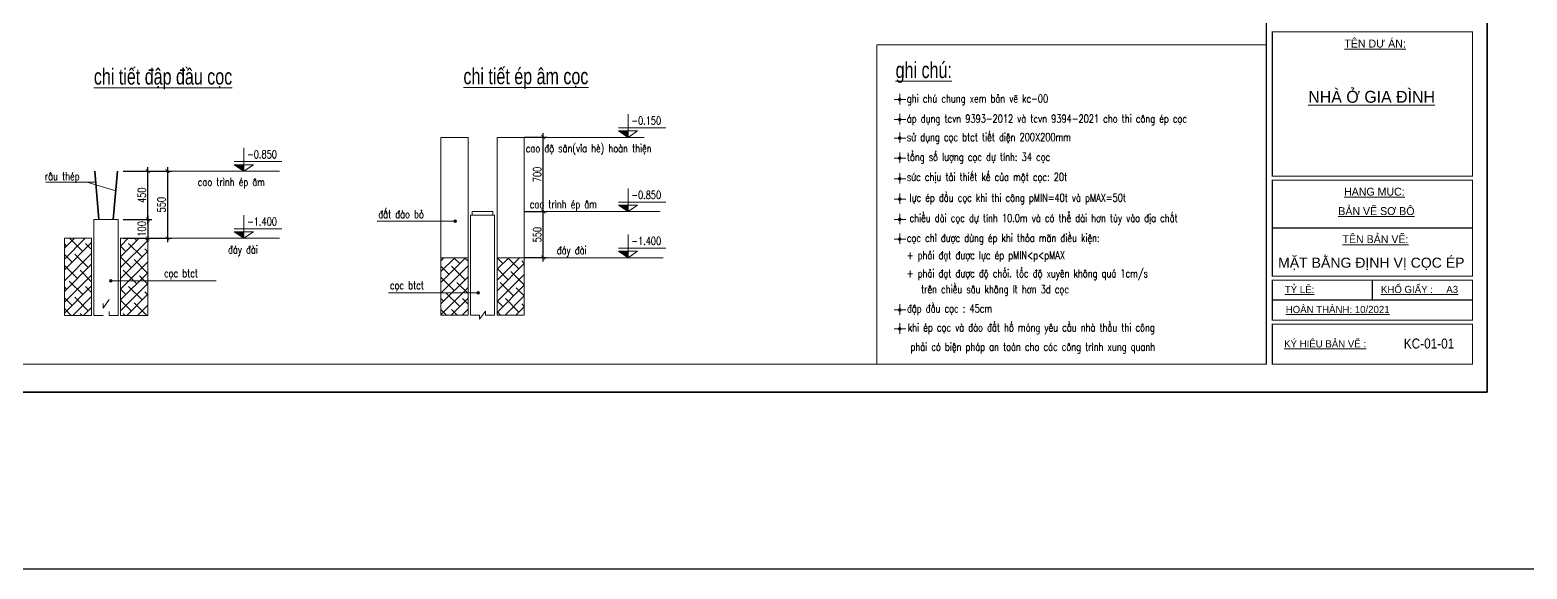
# Model space of a CAD drawing. Extents: x -2098986 to 943, y -1296280 to 73591.
# Drawn here: x -1843625 to -1821179, y -1074994 to -1066913 of the extents above; entities that cross this region are included whole.
import ezdxf
from ezdxf.enums import TextEntityAlignment as Align

# ---------------------------------------------------------------- set-up
doc = ezdxf.new("R2010")
doc.units = 0
doc.header["$LTSCALE"] = 150
doc.header["$PDMODE"] = 35
doc.layers.get('Defpoints').update_dxf_attribs({"lineweight": 18})
for name, color, linetype, lineweight in [('05.Text', 253, 'Continuous', 18), ('11.Khung bo', 32, 'Continuous', 50), ('12.Khung', 36, 'Continuous', 25), ('G-ANNO-TTLB', 6, 'Continuous', 9), ('KCVN-THAY', 7, 'Continuous', 25), ('LS-DIM', 251, 'Continuous', 13), ('LS-HATCH', 147, 'Continuous', 9), ('LS-TEXT', 60, 'Continuous', 20), ('LS-THAY', 7, 'Continuous', 20), ('LS-THEP', 3, 'Continuous', 35)]:
    doc.layers.add(name, color=color, linetype=linetype, lineweight=lineweight)
doc.layers.add('DIM', color=1, linetype='Continuous')
doc.layers.add('Tpl_Bound', color=1, linetype='Continuous', plot=False)
doc.styles.add('KCVN-LEADER', font='vnromadi.shx', dxfattribs={"width": 0.7, "height": 4})
doc.styles.add('vnarialH', font='')
doc.styles.add('VnAvantH', font='')
doc.styles.add('vnsimpli', font='vnsimli.shx', dxfattribs={"width": 0.75})
doc.styles.get('vnarialH').set_extended_font_data('.VnArialH')
doc.styles.get('VnAvantH').set_extended_font_data('.VnAvantH')
doc.dimstyles.new('D100(120)', dxfattribs={"dimtxt": 120, "dimasz": 60, "dimexe": 60, "dimexo": 0, "dimgap": 30, "dimtad": 1, "dimdec": 0, "dimdsep": 46, "dimtxsty": 'vnsimpli', "dimblk": 'ARCHTICK', "dimcen": 0, "dimdle": 60, "dimclrd": 256, "dimclre": 256, "dimclrt": 60, "dimadec": 0, "dimazin": 0, "dimtfac": 1, "dimtdec": 0, "dimtix": 1, "dimtmove": 0, "dimatfit": 3, "dimfxl": 1, "dimarcsym": 0})

# ---------------------------------------------------------------- blocks, each defined once
blk = doc.blocks.new('*U4')
at = {"layer": 'KCVN-THAY', "color": 140}
blk.add_lwpolyline([(214871.76, 86966.68), (215381.8, 86966.68), (215381.8, 86579.68), (214871.76, 86579.68)], close=True, dxfattribs=at)
blk = doc.blocks.new('100')
at = {"layer": '11.Khung bo', "const_width": 26.7}
for points in [[(1860913, -945240), (1860913, -916940), (1896063, -916940), (1896063, -945240)], [(1860913, -945240), (1860913, -916940), (1896063, -916940), (1896063, -945240)], [(1860913, -945240), (1860913, -916940), (1896063, -916940), (1896063, -945240)], [(1896213, -940540), (1901213, -940540), (1901213, -936940), (1896213, -936940)], [(1896213, -940540), (1901213, -940540), (1901213, -936940), (1896213, -936940)], [(1896213, -940540), (1901213, -940540), (1901213, -936940), (1896213, -936940)], [(1896213, -943040), (1901213, -943040), (1901213, -940640), (1896213, -940640)], [(1896213, -943040), (1901213, -943040), (1901213, -940640), (1896213, -940640)], [(1896213, -943040), (1901213, -943040), (1901213, -940640), (1896213, -940640)], [(1896213, -944140), (1901213, -944140), (1901213, -943140), (1896213, -943140)], [(1896213, -944140), (1901213, -944140), (1901213, -943140), (1896213, -943140)], [(1896213, -944140), (1901213, -944140), (1901213, -943140), (1896213, -943140)], [(1896213, -945240), (1901213, -945240), (1901213, -944240), (1896213, -944240)], [(1896213, -945240), (1901213, -945240), (1901213, -944240), (1896213, -944240)], [(1896213, -945240), (1901213, -945240), (1901213, -944240), (1896213, -944240)]]:
    blk.add_lwpolyline(points, close=True, dxfattribs=at)
at = {"layer": '12.Khung'}
for p, q in [((1901213, -941840), (1896213, -941840)), ((1901213, -941840), (1896213, -941840)), ((1901213, -941840), (1896213, -941840)), ((1898713, -943640), (1898713, -943140)), ((1898713, -943640), (1898713, -943140)), ((1898713, -943640), (1898713, -943140)), ((1901213, -943640), (1896213, -943640)), ((1901213, -943640), (1896213, -943640)), ((1901213, -943640), (1896213, -943640))]:
    blk.add_line(p, q, dxfattribs=at)
blk.add_lwpolyline([(1901579, -945940), (1901579, -916240), (1859580, -916240), (1859580, -945940)], close=True, dxfattribs=at)
blk.add_lwpolyline([(1901579, -945940), (1901579, -916240), (1859580, -916240), (1859580, -945940)], close=True, dxfattribs=at)
blk.add_lwpolyline([(1901579, -945940), (1901579, -916240), (1859580, -916240), (1859580, -945940)], close=True, dxfattribs=at)
at = {"layer": '05.Text', "style": 'VnAvantH'}
for s, height, p in [('%%Utªn Dù ¸N:', 198, (1898013, -937329)), ('%%Unhµ ë gia ®×nh', 297, (1897112, -938709)), ('%%Uh¹ng môc:', 198, (1898005, -941030)), ('%%Uh¹ng môc:', 198, (1898005, -941030)), ('%%Uh¹ng môc:', 198, (1898005, -941030)), ('%%Ub¶n vÏ s¬ bé', 198, (1897861, -941515)), ('%%Ub¶n vÏ s¬ bé', 198, (1897861, -941515)), ('%%Ub¶n vÏ s¬ bé', 198, (1897861, -941515)), ('%%Utªn b¶n vÏ:', 198, (1897966, -942216)), ('%%Utªn b¶n vÏ:', 198, (1897966, -942216)), ('%%Utªn b¶n vÏ:', 198, (1897966, -942216)), ('%%Utû lÖ:', 180, (1896525, -943464)), ('%%UKHæ GIÊY :     A3', 180, (1898928, -943464)), ('%%Uhoµn thµnh: 10/2021', 180, (1896548, -943964)), ('%%Uký hiÖu b¶n vÏ :', 180, (1896508, -944823))]:
    blk.add_text(s, height=height, dxfattribs=at).set_placement(p)
blk = doc.blocks.new('n')
at = {"layer": 'LS-TEXT', "linetype": 'Continuous'}
for p, q in [((-27, 0), (-175, 0)), ((-175, 0), (188, 0)), ((0, 0), (0, 178)), ((0, 178), (0, -151))]:
    blk.add_line(p, q, dxfattribs=at)
at = {"layer": 'LS-TEXT', "linetype": 'Continuous', "const_width": 54}
blk.add_lwpolyline([(-27, 0, 1), (27, 0, 1)], format="xyb", close=True, dxfattribs=at)
blk = doc.blocks.new('_ArchTick')
at = {"layer": 'DIM', "color": 0, "const_width": 0.15}
blk.add_lwpolyline([(-0.5, -0.5), (0.5, 0.5)], dxfattribs=at)
blk = doc.blocks.new('*D837')
at = {"layer": 'Defpoints', "color": 0, "transparency": 16777216}
for p in [(-1836214, -1069636), (-1835929, -1069636), (-1836214, -1070326)]:
    blk.add_point(p, dxfattribs=at)
at = {"layer": 'LS-DIM', "lineweight": -2, "transparency": 16777216}
for p, q in [((-1836214, -1069636), (-1835869, -1069636)), ((-1835929, -1070386), (-1835929, -1069576)), ((-1836214, -1070326), (-1835869, -1070326))]:
    blk.add_line(p, q, dxfattribs=at)
at = {"layer": 'LS-DIM', "lineweight": -2, "transparency": 16777216, "xscale": 60, "yscale": 60, "zscale": 60}
for p, rotation in [((-1835929, -1069636), 90), ((-1835929, -1070326), 270)]:
    blk.add_blockref('_ArchTick', p, dxfattribs=dict(at, rotation=rotation))
at = {"layer": 'LS-DIM', "color": 60, "transparency": 16777216, "insert": (-1836019, -1069981), "char_height": 120, "attachment_point": 5, "rotation": 90, "style": 'vnsimpli'}
blk.add_mtext('550', dxfattribs=at)
blk = doc.blocks.new('*D838')
at = {"layer": 'Defpoints', "color": 0, "transparency": 16777216}
for p in [(-1836214, -1068522), (-1835929, -1068522), (-1836214, -1069636)]:
    blk.add_point(p, dxfattribs=at)
at = {"layer": 'LS-DIM', "lineweight": -2, "transparency": 16777216}
for p, q in [((-1836214, -1068522), (-1835869, -1068522)), ((-1835929, -1069696), (-1835929, -1068462)), ((-1836214, -1069636), (-1835869, -1069636))]:
    blk.add_line(p, q, dxfattribs=at)
at = {"layer": 'LS-DIM', "lineweight": -2, "transparency": 16777216, "xscale": 60, "yscale": 60, "zscale": 60}
for p, rotation in [((-1835929, -1068522), 90), ((-1835929, -1069636), 270)]:
    blk.add_blockref('_ArchTick', p, dxfattribs=dict(at, rotation=rotation))
at = {"layer": 'LS-DIM', "color": 60, "transparency": 16777216, "insert": (-1836019, -1069079), "char_height": 120, "attachment_point": 5, "rotation": 90, "style": 'vnsimpli'}
blk.add_mtext('700', dxfattribs=at)
blk = doc.blocks.new('COSCD')
at = {"layer": 'LS-DIM'}
blk.add_hatch(color=256, dxfattribs=at).paths.add_polyline_path([(3.6, 0), (3.6, 1.44), (1.44, 1.44)])
for p, q in [((3.6, 0), (3.6, 5.23)), ((7.2, 0), (0, 0)), ((1.44, 2.16), (12.12, 2.16)), ((1.44, 1.44), (5.76, 1.44)), ((1.44, 1.44), (3.6, 0)), ((5.76, 1.44), (3.6, 0))]:
    blk.add_line(p, q, dxfattribs=at)
blk = doc.blocks.new('*D839')
at = {"layer": 'Defpoints', "color": 0, "transparency": 16777216}
for p in [(-1842226, -1069028), (-1841858, -1069028), (-1842226, -1069753)]:
    blk.add_point(p, dxfattribs=at)
at = {"layer": 'LS-DIM', "lineweight": -2, "transparency": 16777216}
for p, q in [((-1842226, -1069028), (-1841798, -1069028)), ((-1841858, -1069813), (-1841858, -1068968)), ((-1842226, -1069753), (-1841798, -1069753))]:
    blk.add_line(p, q, dxfattribs=at)
at = {"layer": 'LS-DIM', "lineweight": -2, "transparency": 16777216, "xscale": 60, "yscale": 60, "zscale": 60}
for p, rotation in [((-1841858, -1069028), 90), ((-1841858, -1069753), 270)]:
    blk.add_blockref('_ArchTick', p, dxfattribs=dict(at, rotation=rotation))
at = {"layer": 'LS-DIM', "color": 60, "transparency": 16777216, "insert": (-1841948, -1069391), "char_height": 120, "attachment_point": 5, "rotation": 90, "style": 'vnsimpli'}
blk.add_mtext('450', dxfattribs=at)
blk = doc.blocks.new('*D840')
at = {"layer": 'Defpoints', "color": 0, "transparency": 16777216}
for p in [(-1842226, -1069028), (-1842226, -1070036), (-1841563, -1070036)]:
    blk.add_point(p, dxfattribs=at)
at = {"layer": 'LS-DIM', "lineweight": -2, "transparency": 16777216}
for p, q in [((-1842226, -1069028), (-1841503, -1069028)), ((-1841563, -1068968), (-1841563, -1070096)), ((-1842226, -1070036), (-1841503, -1070036))]:
    blk.add_line(p, q, dxfattribs=at)
at = {"layer": 'LS-DIM', "lineweight": -2, "transparency": 16777216, "xscale": 60, "yscale": 60, "zscale": 60}
for p, rotation in [((-1841563, -1069028), 90), ((-1841563, -1070036), 270)]:
    blk.add_blockref('_ArchTick', p, dxfattribs=dict(at, rotation=rotation))
at = {"layer": 'LS-DIM', "color": 60, "transparency": 16777216, "insert": (-1841653, -1069532), "char_height": 120, "attachment_point": 5, "rotation": 90, "style": 'vnsimpli'}
blk.add_mtext('550', dxfattribs=at)
blk = doc.blocks.new('*D841')
at = {"layer": 'Defpoints', "color": 0, "transparency": 16777216}
for p in [(-1842226, -1069753), (-1842229, -1070036), (-1841858, -1070036)]:
    blk.add_point(p, dxfattribs=at)
at = {"layer": 'LS-DIM', "lineweight": -2, "transparency": 16777216}
for p, q in [((-1842226, -1069753), (-1841798, -1069753)), ((-1841858, -1069693), (-1841858, -1070096)), ((-1842229, -1070036), (-1841798, -1070036))]:
    blk.add_line(p, q, dxfattribs=at)
at = {"layer": 'LS-DIM', "lineweight": -2, "transparency": 16777216, "xscale": 60, "yscale": 60, "zscale": 60}
for p, rotation in [((-1841858, -1069753), 90), ((-1841858, -1070036), 270)]:
    blk.add_blockref('_ArchTick', p, dxfattribs=dict(at, rotation=rotation))
at = {"layer": 'LS-DIM', "color": 60, "transparency": 16777216, "insert": (-1841948, -1069895), "char_height": 120, "attachment_point": 5, "rotation": 90, "style": 'vnsimpli'}
blk.add_mtext('100', dxfattribs=at)

msp = doc.modelspace()

# ---------------------------------------------------------------- hatches: boundary and pattern name
at = {"layer": 'LS-DIM'}
h = msp.add_hatch(color=256, dxfattribs=at)
edge = h.paths.add_edge_path()
edge.add_arc((-1837247.8, -1069779.6), 19.7, 0, 360)
h = msp.add_hatch(color=256, dxfattribs=at)
edge = h.paths.add_edge_path()
edge.add_arc((-1842410, -1070674.3), 19.7, 0, 360)
h = msp.add_hatch(color=256, dxfattribs=at)
edge = h.paths.add_edge_path()
edge.add_arc((-1836906.4, -1070853.7), 19.7, 0, 360)
at = {"layer": 'LS-HATCH'}
h = msp.add_hatch(dxfattribs=at)
h.set_pattern_fill('ANSI38', color=256, scale=36, style=0)
h.set_pattern_definition([(45, (-1412534.81, 688783.41), (-80.822305, 80.822305), []), (135, (-1412534.81, 688783.41), (-242.466915, 80.822305), [285.75, -171.45])])
h.paths.add_polyline_path([(-1842700.9, -1070036.2), (-1843109.1, -1070036.2), (-1843109.1, -1070401.9), (-1842700.9, -1070401.9)])
h.paths.add_polyline_path([(-1843109.1, -1071191.7), (-1842700.9, -1071191.7), (-1842700.9, -1070401.9), (-1843109.1, -1070401.9)])
h.paths.add_polyline_path([(-1842266.4, -1071191.7), (-1841858.2, -1071191.7), (-1841858.2, -1070036.2), (-1842266.4, -1070036.2)])
h = msp.add_hatch(dxfattribs=at)
h.set_pattern_fill('ANSI38', color=256, scale=36, style=0)
h.set_pattern_definition([(45, (-1411975.96, 689006.44), (-80.822305, 80.822305), []), (135, (-1411975.96, 689006.44), (-242.466915, 80.822305), [285.75, -171.45])])
h.paths.add_polyline_path([(-1836213.9, -1070326.3), (-1836622.1, -1070326.3), (-1836622.1, -1071186.7), (-1836213.9, -1071186.7)])
h.paths.add_polyline_path([(-1837056.6, -1070326.3), (-1837464.8, -1070326.3), (-1837464.8, -1070853.7), (-1837056.6, -1070853.7)])
h.paths.add_polyline_path([(-1837056.6, -1070853.7), (-1837464.8, -1070853.7), (-1837464.8, -1071186.7), (-1837056.6, -1071186.7)])

# ---------------------------------------------------------------- linework, layer by layer
at = {"layer": 'LS-DIM'}
for p, q in [((-1836213.9, -1068522.4, 16.5), (-1834582.9, -1068522.4, 16.5)), ((-1841999.7, -1069028.2), (-1839884.1, -1069028.2)), ((-1843387.7, -1069192.8), (-1842639.5, -1069192.8)), ((-1842771.5, -1069192.8), (-1842338.8, -1069322.9)), ((-1836213.9, -1069635.9, 16.5), (-1834174.5, -1069635.9, 16.5)), ((-1838420.6, -1069779.6, 16.5), (-1837247.8, -1069779.6, 16.5)), ((-1843109.1, -1070036.2), (-1842700.9, -1070036.2)), ((-1841858.2, -1070036.2), (-1842266.4, -1070036.2)), ((-1842229.5, -1070036.2), (-1841685, -1070036.2)), ((-1841999.7, -1070036.2), (-1839882.3, -1070036.2)), ((-1837464.8, -1070326.3, 16.5), (-1837056.6, -1070326.3, 16.5)), ((-1836213.9, -1070326.3, 16.5), (-1836622.1, -1070326.3, 16.5)), ((-1835982.4, -1070326.3, 16.5), (-1834129.6, -1070326.3, 16.5)), ((-1842410, -1070674.3), (-1840831.2, -1070674.3)), ((-1838251.7, -1070853.7, 16.5), (-1836906.4, -1070853.7, 16.5)), ((-1842529.4, -1071083), (-1842438, -1070951.7)), ((-1842529.4, -1071083), (-1842529.4, -1071011.6)), ((-1842665.2, -1071191.7), (-1842529.4, -1071191.7)), ((-1842438, -1071191.7), (-1842438, -1071131.8)), ((-1842302.2, -1071191.7), (-1842438, -1071191.7)), ((-1837020.9, -1071187.9, 16.5), (-1836885.1, -1071187.9, 16.5)), ((-1836885.1, -1071247.8, 16.5), (-1836793.7, -1071128, 16.5)), ((-1836885.1, -1071247.8, 16.5), (-1836885.1, -1071187.9, 16.5)), ((-1836793.7, -1071187.9, 16.5), (-1836793.7, -1071128, 16.5)), ((-1836657.9, -1071187.9, 16.5), (-1836793.7, -1071187.9, 16.5))]:
    msp.add_line(p, q, dxfattribs=at)
at = {"layer": 'LS-DIM', "elevation": 16.5}
for points in [[(-1837464.8, -1068522.4), (-1837056.6, -1068522.4), (-1837056.6, -1071186.7), (-1837464.8, -1071186.7)], [(-1836213.9, -1068522.4), (-1836622.1, -1068522.4), (-1836622.1, -1071186.7), (-1836213.9, -1071186.7)]]:
    msp.add_lwpolyline(points, close=True, dxfattribs=at)
at = {"layer": 'LS-DIM'}
for points in [[(-1842700.9, -1070036.2), (-1842700.9, -1071191.7), (-1843109.1, -1071191.7), (-1843109.1, -1070036.2)], [(-1842266.4, -1070036.2), (-1842266.4, -1071191.7), (-1841858.2, -1071191.7), (-1841858.2, -1070036.2)]]:
    msp.add_lwpolyline(points, dxfattribs=at)
for centre in [(-1837247.8, -1069779.6, 16.5), (-1842410, -1070674.3), (-1836906.4, -1070853.7, 16.5)]:
    msp.add_circle(centre, 19.7, dxfattribs=at)
at = {"layer": 'LS-THAY'}
for p, q in [((-1842665.2, -1069753.1), (-1842665.2, -1071191.7)), ((-1842302.2, -1069753.1), (-1842665.2, -1069753.1)), ((-1842302.2, -1069753.1), (-1842302.2, -1071191.7)), ((-1837020.9, -1069691.2, 16.5), (-1837020.9, -1071187.9, 16.5)), ((-1837020.9, -1069691.2, 16.5), (-1836657.9, -1069691.2, 16.5)), ((-1836657.9, -1069691.2, 16.5), (-1836657.9, -1071187.9, 16.5))]:
    msp.add_line(p, q, dxfattribs=at)
msp.add_lwpolyline([(-1830930.1, -1067137.1), (-1825088.5, -1067137.1), (-1825088.5, -1071922.5), (-1830930.1, -1071922.5)], close=True, dxfattribs=at)
at = {"layer": 'LS-THAY', "elevation": 16.5}
msp.add_lwpolyline([(-1836994, -1069691.2), (-1836684.8, -1069691.2), (-1836684.8, -1069635.9), (-1836994, -1069635.9)], close=True, dxfattribs=at)
at = {"layer": 'LS-THEP'}
for p, q in [((-1842653.3, -1069028.2), (-1842592.3, -1069753.1)), ((-1842314, -1069028.2), (-1842375, -1069753.1))]:
    msp.add_line(p, q, dxfattribs=at)
at = {"layer": 'Tpl_Bound', "color": 1}
msp.add_lwpolyline([(-1846978.5, -1072342.5), (-1846978.5, -1054522.5), (-1821778.5, -1054522.5), (-1821778.5, -1072342.5)], close=True, dxfattribs=at)

# ---------------------------------------------------------------- block references
at = {"layer": '05.Text', "xscale": 0.6000055114637588, "yscale": 0.6000055114637588, "zscale": 0.6000055114637588}
msp.add_blockref('100', (-2962736.5, -504773.4), dxfattribs=at)
at = {"layer": 'Defpoints', "xscale": 60, "yscale": 60, "zscale": 60}
msp.add_blockref('*U4', (-14741884.9, -6269774.9), dxfattribs=at)
at = {"layer": 'LS-DIM', "xscale": 66.66666666661331, "yscale": 66.66666666661331, "zscale": 66.66666666661331}
for p in [(-1834897.9, -1068522.4, 16.5), (-1840658.2, -1069028.2), (-1834897.9, -1069635.9, 16.5), (-1840658.2, -1070036.2), (-1834897.9, -1070326.3, 16.5)]:
    msp.add_blockref('COSCD', p, dxfattribs=at)
at = {"layer": 'LS-THAY', "xscale": 0.4800000000017463, "yscale": 0.4800000000017463, "zscale": 0.4800000000017463}
for p in [(-1830585.1, -1067955.6), (-1830585.1, -1068256), (-1830585.1, -1068533.1), (-1830585.1, -1068833.5), (-1830585.1, -1069143.1), (-1830585.1, -1069447.6), (-1830585.1, -1069752.2), (-1830585.1, -1070048.5), (-1830585.1, -1071110.4), (-1830585.1, -1071394.2)]:
    msp.add_blockref('n', p, dxfattribs=at)

# ---------------------------------------------------------------- texts
at = {"layer": 'G-ANNO-TTLB', "color": 3, "style": 'vnarialH'}
for s, width, p, p2 in [('mÆt b»ng ®Þnh vÞ cäc Ðp', 1.004118, (-1824911.6, -1070476.5), (-1822117.5, -1070476.5)), ('KC-01-01', 0.844492, (-1823027.4, -1071688.5), (-1822270.1, -1071688.5))]:
    msp.add_text(s, height=150, dxfattribs=dict(at, width=width)).set_placement(p, p2, align=Align.FIT)
at = {"layer": 'LS-TEXT', "color": 60, "style": 'KCVN-LEADER', "width": 0.75}
for s, p in [('%%Uchi tiÕt ®Ëp ®Çu cäc', (-1841629.3, -1067633.7, 16.5)), ('%%Uchi tiÕt Ðp ©m cäc', (-1836189.3, -1067628.7, 33))]:
    msp.add_text(s, height=240, dxfattribs=at).set_placement(p, align=Align.MIDDLE)
msp.add_text('%%Ughi chó:', height=240, dxfattribs=at).set_placement((-1830645.6, -1067634))
at = {"layer": 'LS-TEXT', "style": 'vnsimpli', "width": 0.75}
for s, p in [('   ghi chó chung xem b¶n vÏ kc-00', (-1830678.6, -1068001.7)), ('   ¸p dông tcvn 9393-2012 vµ tcvn 9394-2021 cho thi c«ng Ðp cäc', (-1830678.6, -1068302.2)), ('cao ®é s©n(vØa hÌ) hoµn thiÖn', (-1836190.6, -1068746.7, 16.5)), ('   sö dông cäc btct tiÕt diÖn 200X200mm', (-1830678.6, -1068579.2)), ('   tæng sè l\xadîng cäc dù tÝnh: 34 cäc', (-1830678.6, -1068876.6)), ('r©u thÐp', (-1843401.9, -1069165)), ('   søc chÞu t¶i thiÕt kÕ cña mét cäc: 20t', (-1830678.6, -1069176.6)), ('cao tr×nh Ðp ©m', (-1841108.3, -1069251.4)), ('cao tr×nh Ðp ©m', (-1836130.5, -1069585.5, 16.5)), (' lùc Ðp ®Çu cäc khi thi c«ng pMIN=40t vµ pMAX=50t', (-1830498.6, -1069487.2)), ('®Êt ®µo bá', (-1838401.9, -1069735, 16.5)), (' chiÒu dµi cäc dù tÝnh 10.0m vµ cã thÓ dµi h¬n tïy vµo ®Þa chÊt', (-1830498.6, -1069791.7)), ('   cäc chØ ®\xadîc dõng Ðp khi tháa m·n ®iÒu kiÖn:', (-1830678.6, -1070091)), ('®¸y ®µi', (-1840654.9, -1070264.7)), ('®¸y ®µi', (-1835725.7, -1070276, 16.5)), ('   + ph¶i ®¹t ®\xadîc lùc Ðp pMIN<p<pMAX', (-1830678.6, -1070350)), ('cäc btct', (-1841615.2, -1070619.6)), ('   + ph¶i ®¹t ®\xadîc ®é chèi. tèc ®é xuyªn kh«ng qu¸ 1cm/s', (-1830678.6, -1070621.5)), ('cäc btct', (-1838227.6, -1070799, 16.5)), ('trªn chiÒu s©u kh«ng Ýt h¬n 3d cäc', (-1830264.8, -1070859.3)), ('   ®Ëp ®Çu cäc : 45cm', (-1830676.8, -1071148.6)), ('  khi Ðp cäc vµ ®µo ®Êt hè mãng yªu cÇu nhµ thÇu thi c«ng', (-1830586.7, -1071432)), ('ph¶i cã biÖn ph¸p an toµn cho c¸c c«ng tr×nh xung quanh', (-1830423.4, -1071722.2))]:
    msp.add_text(s, height=120, dxfattribs=at).set_placement(p)
for s, p in [('-0.150', (-1834161.5, -1068331.8, 16.5)), ('-0.850', (-1839921.8, -1068837.5)), ('-0.850', (-1834161.5, -1069445.3, 16.5)), ('-1.400', (-1839921.8, -1069845.5)), ('-1.400', (-1834161.5, -1070135.6, 16.5))]:
    msp.add_text(s, height=120, dxfattribs=at).set_placement(p, align=Align.RIGHT)

# ---------------------------------------------------------------- dimensions: what is measured, and where the dimension line sits
at = {"layer": 'LS-DIM'}
for base, p1, p2, text, picture, middle in [((-1835929.1, -1068522.4, 16.5), (-1836213.9, -1069635.9, 16.5), (-1836213.9, -1068522.4, 16.5), '700', '*D838', (-1836019.1, -1069079.2, 16.5)), ((-1841858.2, -1069028.2), (-1842225.8, -1069753.1), (-1842225.8, -1069028.2), '450', '*D839', (-1841948.2, -1069390.6)), ((-1841563.2, -1070036.2), (-1842225.8, -1069028.2), (-1842225.8, -1070036.2), '550', '*D840', (-1841653.2, -1069532.2)), ((-1841858.2, -1070036.2), (-1842225.8, -1069753.1), (-1842229.5, -1070036.2), '100', '*D841', (-1841948.2, -1069894.6)), ((-1835929.1, -1069635.9, 16.5), (-1836213.9, -1070326.3, 16.5), (-1836213.9, -1069635.9, 16.5), '550', '*D837', (-1836019.1, -1069981.1, 16.5))]:
    dim = msp.add_linear_dim(base=base, p1=p1, p2=p2, angle=90, text=text, dimstyle='D100(120)', dxfattribs=at)
    dim.commit()
    dim.dimension.update_dxf_attribs({"geometry": picture, "text_midpoint": middle})

doc.saveas('drawing.dxf')
